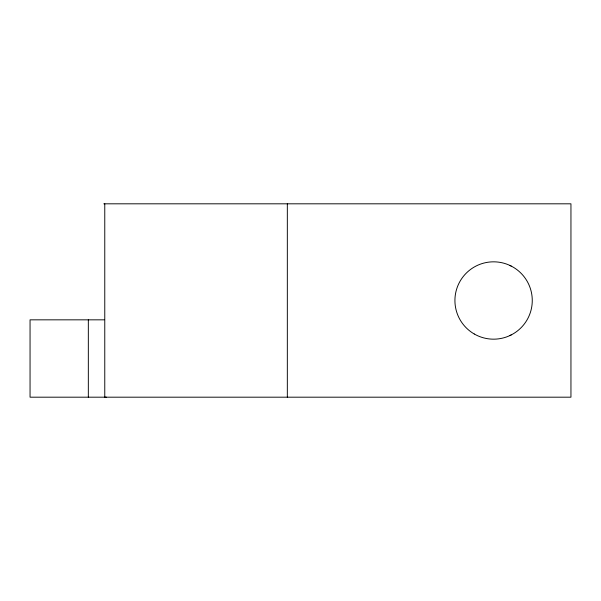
<?xml version="1.0" encoding="UTF-8"?>
<svg xmlns="http://www.w3.org/2000/svg" width="601" height="601" viewBox="0 0 601 601"><rect width="100%" height="100%" fill="white"/><g stroke="black" fill="none" stroke-linecap="round" stroke-linejoin="round"><path stroke-width="0.9" d="M509.791 335.621L511.158 334.96M103.815 203.814L570.95 203.814L570.95 397.186L30.05 397.186L30.05 319.837L104.138 319.837M106.317 397.186L104.769 397.186L104.769 203.814M509.791 265.379L511.158 266.04M287.331 203.814L287.331 397.186M88.332 319.837L88.332 397.186M474.257 333.991A38.674 38.674 0 0 0 532.268 300.5A38.674 38.674 0 0 0 474.257 267.009A38.674 38.674 0 0 0 474.257 333.991"/></g></svg>
